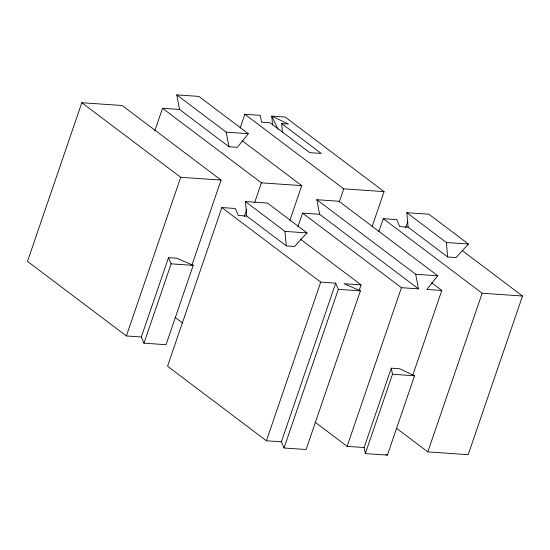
<?xml version="1.0" encoding="UTF-8"?>
<svg xmlns="http://www.w3.org/2000/svg" width="550" height="550" viewBox="0 0 550 550"><rect width="100%" height="100%" fill="white"/><g stroke="black" fill="none" stroke-linecap="round" stroke-linejoin="round"><path stroke-width="0.82" d="M191.95 265.072L221.045 180.07L122.176 105.511L81.819 102.726L27.5 261.387L126.376 335.954L141.336 336.985L143.976 343.173L166.045 344.692L193.208 265.361L176.866 258.232L168.499 257.654L141.336 336.985M154.763 130.955L162.525 108.288L179.548 109.457L228.986 146.74L237.353 147.317L248.291 133.684L198.853 96.401L176.777 94.882L179.548 109.457M126.376 335.954L180.696 177.292L81.819 102.726M143.976 343.173L171.132 263.842L168.499 257.654M240.137 128.047L244.853 114.283L260.274 115.349L261.607 122.217L270.16 122.801L309.712 152.632L321.186 153.422L281.641 123.592L282.452 132.584M246.716 216.047L245.403 201.568L267.479 203.087L307.031 232.911L294.635 246.448L286.261 245.871L246.716 216.047L238.294 215.462L235.317 208.484L221.863 207.556L167.544 366.217L266.42 440.784L281.38 441.815L284.02 447.996L306.089 449.522L360.415 290.861L344.073 283.731L361.089 284.9L359.15 290.565M244.289 216.576L246.792 209.275M254.746 202.283L261.401 182.854L162.525 108.288M289.836 220.44L301.751 185.632L242.426 140.896M297.859 226.875L302.569 213.118L319.591 214.287L418.461 288.853L415.697 274.271L316.821 199.712L319.591 214.287M339.288 201.802L343.722 188.849L244.853 114.283M266.42 440.784L320.739 282.123L221.863 207.556M281.38 441.815L335.699 283.154L320.739 282.123M284.02 447.996L338.339 289.334L335.699 283.154M372.158 226.435L384.079 191.627L285.202 117.061L271.755 116.139L272.566 125.125M378.84 231.626L383.274 218.673L396.722 219.601L399.699 226.579L408.127 227.164L447.672 256.988L456.046 257.565L468.435 244.028L428.89 214.204L406.814 212.685L408.127 227.164M405.701 227.693L407.921 221.203M364.141 447.514L365.324 453.599L387.393 455.118L414.556 375.788L399.671 368.761L391.304 368.184L364.141 447.514L347.119 446.346L401.445 287.684L302.569 213.118M365.324 453.599L392.48 374.268L391.304 368.184M412.692 375.457L441.794 290.462L431.564 282.748M462.495 250.766L522.5 296.017L468.181 454.678L427.824 451.901L482.151 293.239L383.274 218.673M316.821 199.712L338.896 201.231L437.766 275.798L426.834 289.431L441.794 290.462M281.641 123.592L288.551 124.066L271.755 116.139L277.984 129.188M176.777 94.882L226.215 132.165L248.291 133.684M180.696 177.292L221.045 180.07M261.401 182.854L301.751 185.632M343.722 188.849L384.079 191.627M245.403 201.568L284.955 231.392L307.031 232.911M406.814 212.685L446.366 242.509L468.435 244.028M415.697 274.271L437.766 275.798M171.132 263.842L193.208 265.361M401.445 287.684L418.461 288.853M482.151 293.239L522.5 296.017M338.339 289.334L360.415 290.861M392.48 374.268L414.556 375.788M385.908 454.417L387.393 455.118M300.403 239.133L361.089 284.9M396.461 428.244L427.824 451.901M315.074 422.173L347.119 446.346M175.031 317.343L182.531 323.001M226.215 132.165L228.986 146.74M446.366 242.509L447.672 256.988M284.955 231.392L286.261 245.871"/></g></svg>
